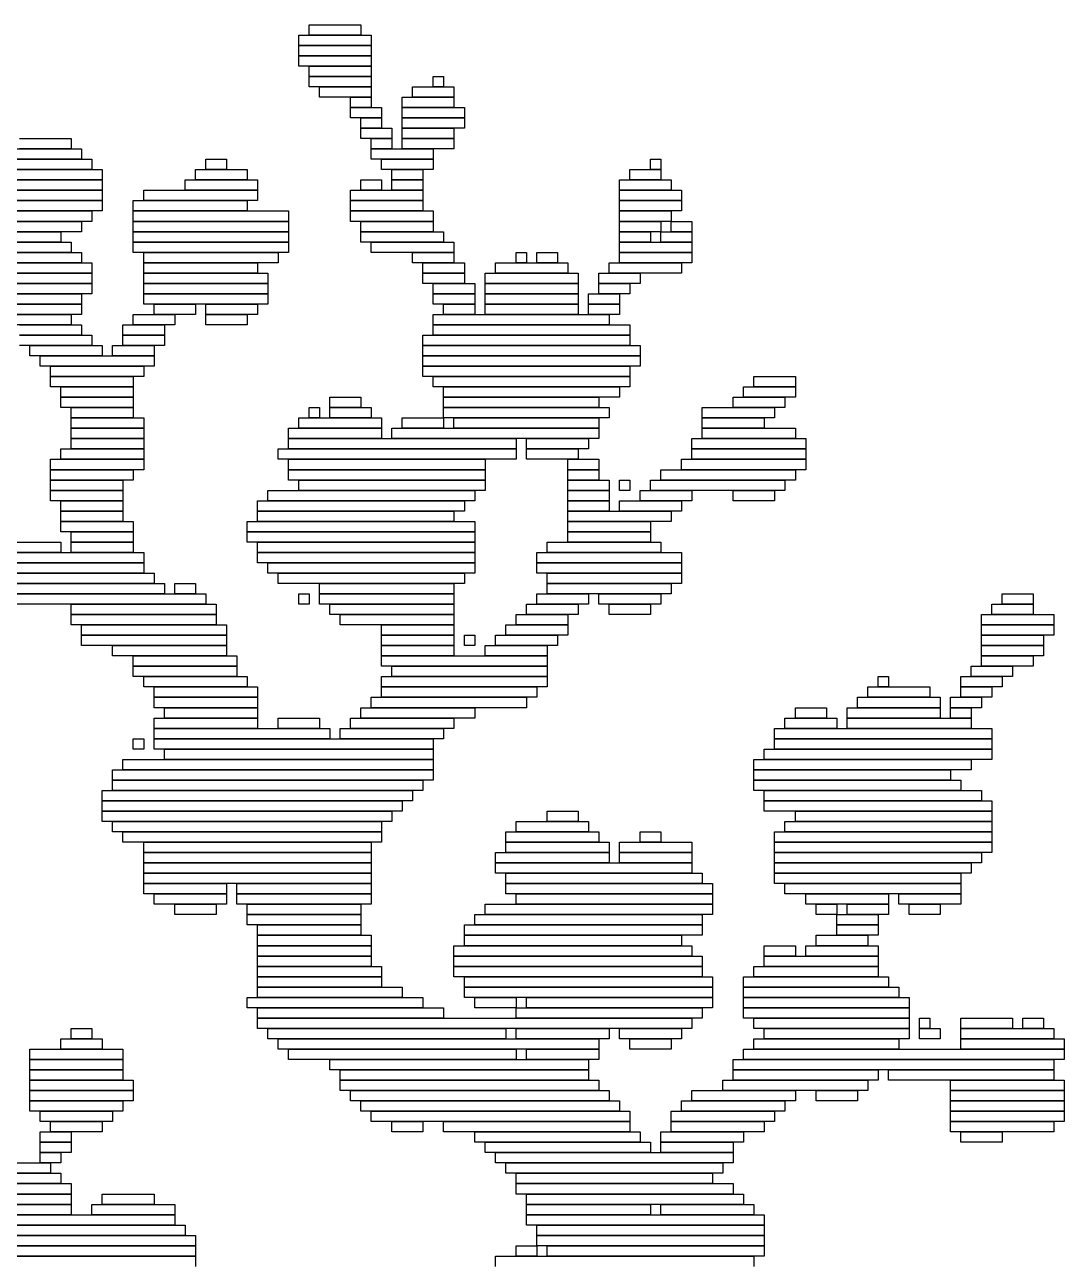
# Model space of a CAD drawing. Extents: x 291 to 733, y 317 to 719.
# Drawn here: x 624.5 to 725, y 563.5 to 683 of the extents above; entities that cross this region are included whole.
import ezdxf

# ---------------------------------------------------------------- set-up
doc = ezdxf.new("R2010")
doc.units = 0

msp = doc.modelspace()

# ---------------------------------------------------------------- linework, layer by layer
for p, q in [((652, 683), (657, 683)), ((652, 682), (652, 683)), ((657, 683), (657, 682)), ((651, 682), (658, 682)), ((651, 681), (651, 682)), ((657, 682), (652, 682)), ((658, 682), (658, 681)), ((658, 681), (651, 681)), ((651, 681), (658, 681)), ((651, 680), (651, 681)), ((658, 680), (651, 680)), ((651, 680), (658, 680)), ((651, 679), (651, 680)), ((658, 681), (658, 680)), ((658, 680), (658, 679)), ((658, 679), (651, 679)), ((652, 679), (658, 679)), ((652, 678), (652, 679)), ((658, 679), (658, 678)), ((658, 678), (652, 678)), ((652, 678), (658, 678)), ((652, 677), (652, 678)), ((658, 678), (658, 677)), ((664, 678), (665, 678)), ((664, 677), (664, 678)), ((665, 678), (665, 677)), ((658, 677), (652, 677)), ((653, 677), (658, 677)), ((653, 676), (653, 677)), ((658, 677), (658, 676)), ((662, 677), (666, 677)), ((662, 676), (662, 677)), ((665, 677), (664, 677)), ((666, 677), (666, 676)), ((658, 676), (653, 676)), ((656, 676), (658, 676)), ((656, 675), (656, 676)), ((658, 676), (658, 675)), ((661, 676), (666, 676)), ((661, 675), (661, 676)), ((666, 676), (662, 676)), ((666, 676), (666, 675)), ((658, 675), (656, 675)), ((656, 675), (659, 675)), ((656, 674), (656, 675)), ((659, 674), (656, 674)), ((657, 674), (659, 674)), ((657, 673), (657, 674)), ((659, 675), (659, 674)), ((659, 674), (659, 673)), ((666, 675), (661, 675)), ((661, 675), (667, 675)), ((661, 674), (661, 675)), ((667, 674), (661, 674)), ((661, 674), (667, 674)), ((661, 673), (661, 674)), ((667, 675), (667, 674)), ((667, 674), (667, 673)), ((659, 673), (657, 673)), ((657, 673), (660, 673)), ((657, 672), (657, 673)), ((660, 673), (660, 672)), ((667, 673), (661, 673)), ((661, 673), (666, 673)), ((661, 672), (661, 673)), ((666, 673), (666, 672)), ((624, 672), (629, 672)), ((629, 672), (629, 671)), ((660, 672), (657, 672)), ((658, 672), (660, 672)), ((658, 671), (658, 672)), ((660, 672), (660, 671)), ((666, 672), (661, 672)), ((661, 672), (666, 672)), ((661, 671), (661, 672)), ((666, 672), (666, 671)), ((613, 671), (630, 671)), ((629, 671), (624, 671)), ((630, 671), (630, 670)), ((660, 671), (658, 671)), ((658, 671), (664, 671)), ((658, 670), (658, 671)), ((666, 671), (661, 671)), ((664, 671), (664, 670)), ((630, 670), (613, 670)), ((613, 670), (631, 670)), ((631, 670), (631, 669)), ((642, 670), (644, 670)), ((642, 669), (642, 670)), ((644, 670), (644, 669)), ((664, 670), (658, 670)), ((659, 670), (664, 670)), ((659, 669), (659, 670)), ((664, 670), (664, 669)), ((685, 670), (686, 670)), ((685, 669), (685, 670)), ((686, 670), (686, 669)), ((631, 669), (613, 669)), ((613, 669), (632, 669)), ((632, 669), (632, 668)), ((641, 669), (646, 669)), ((641, 668), (641, 669)), ((644, 669), (642, 669)), ((646, 669), (646, 668)), ((664, 669), (659, 669)), ((660, 669), (663, 669)), ((660, 668), (660, 669)), ((663, 669), (663, 668)), ((683, 669), (686, 669)), ((683, 668), (683, 669)), ((686, 669), (685, 669)), ((686, 669), (686, 668)), ((608, 667), (632, 667)), ((609, 668), (632, 668)), ((632, 667), (609, 667)), ((632, 668), (613, 668)), ((632, 668), (632, 667)), ((632, 667), (632, 666)), ((636, 667), (647, 667)), ((636, 666), (636, 667)), ((640, 668), (647, 668)), ((640, 667), (640, 668)), ((647, 667), (640, 667)), ((646, 668), (641, 668)), ((647, 668), (647, 667)), ((647, 667), (647, 666)), ((656, 667), (663, 667)), ((656, 666), (656, 667)), ((657, 668), (659, 668)), ((657, 667), (657, 668)), ((659, 667), (657, 667)), ((659, 668), (659, 667)), ((663, 668), (660, 668)), ((660, 668), (663, 668)), ((660, 667), (660, 668)), ((663, 667), (660, 667)), ((663, 668), (663, 667)), ((663, 667), (663, 666)), ((682, 668), (687, 668)), ((682, 667), (682, 668)), ((687, 667), (682, 667)), ((682, 667), (688, 667)), ((682, 666), (682, 667)), ((686, 668), (683, 668)), ((687, 668), (687, 667)), ((688, 667), (688, 666)), ((607, 666), (632, 666)), ((632, 666), (608, 666)), ((632, 666), (632, 665)), ((635, 666), (646, 666)), ((635, 665), (635, 666)), ((647, 666), (636, 666)), ((646, 666), (646, 665)), ((663, 666), (656, 666)), ((656, 666), (663, 666)), ((656, 665), (656, 666)), ((663, 666), (663, 665)), ((688, 666), (682, 666)), ((682, 666), (688, 666)), ((682, 665), (682, 666)), ((688, 666), (688, 665)), ((632, 665), (607, 665)), ((607, 665), (631, 665)), ((631, 665), (631, 664)), ((646, 665), (635, 665)), ((635, 665), (650, 665)), ((635, 664), (635, 665)), ((650, 665), (650, 664)), ((663, 665), (656, 665)), ((656, 665), (664, 665)), ((656, 664), (656, 665)), ((664, 665), (664, 664)), ((688, 665), (682, 665)), ((682, 665), (687, 665)), ((682, 664), (682, 665)), ((687, 665), (687, 664)), ((631, 664), (607, 664)), ((608, 664), (630, 664)), ((630, 664), (630, 663)), ((650, 664), (635, 664)), ((635, 664), (650, 664)), ((635, 663), (635, 664)), ((650, 664), (650, 663)), ((664, 664), (656, 664)), ((657, 664), (664, 664)), ((657, 663), (657, 664)), ((664, 664), (664, 663)), ((687, 664), (682, 664)), ((682, 664), (686, 664)), ((682, 663), (682, 664)), ((686, 664), (686, 663)), ((687, 664), (689, 664)), ((687, 663), (687, 664)), ((689, 664), (689, 663)), ((607, 663), (628, 663)), ((630, 663), (608, 663)), ((628, 663), (628, 662)), ((650, 663), (635, 663)), ((635, 663), (650, 663)), ((635, 662), (635, 663)), ((650, 663), (650, 662)), ((664, 663), (657, 663)), ((657, 663), (665, 663)), ((657, 662), (657, 663)), ((665, 663), (665, 662)), ((686, 663), (682, 663)), ((682, 663), (685, 663)), ((682, 662), (682, 663)), ((685, 663), (685, 662)), ((686, 663), (689, 663)), ((686, 662), (686, 663)), ((689, 663), (687, 663)), ((689, 663), (689, 662)), ((628, 662), (607, 662)), ((607, 662), (629, 662)), ((629, 661), (607, 661)), ((607, 661), (630, 661)), ((629, 662), (629, 661)), ((630, 661), (630, 660)), ((650, 662), (635, 662)), ((635, 662), (650, 662)), ((635, 661), (635, 662)), ((650, 661), (635, 661)), ((636, 661), (649, 661)), ((636, 660), (636, 661)), ((649, 661), (649, 660)), ((650, 662), (650, 661)), ((665, 662), (657, 662)), ((658, 662), (666, 662)), ((658, 661), (658, 662)), ((666, 661), (658, 661)), ((662, 661), (666, 661)), ((662, 660), (662, 661)), ((666, 662), (666, 661)), ((666, 661), (666, 660)), ((672, 661), (673, 661)), ((672, 660), (672, 661)), ((673, 661), (673, 660)), ((674, 661), (676, 661)), ((674, 660), (674, 661)), ((676, 661), (676, 660)), ((685, 662), (682, 662)), ((682, 662), (689, 662)), ((682, 661), (682, 662)), ((689, 661), (682, 661)), ((682, 661), (689, 661)), ((682, 660), (682, 661)), ((689, 662), (686, 662)), ((689, 662), (689, 661)), ((689, 661), (689, 660)), ((630, 660), (607, 660)), ((608, 660), (631, 660)), ((631, 660), (631, 659)), ((649, 660), (636, 660)), ((636, 660), (647, 660)), ((636, 659), (636, 660)), ((647, 660), (647, 659)), ((666, 660), (662, 660)), ((663, 660), (667, 660)), ((663, 659), (663, 660)), ((667, 660), (667, 659)), ((670, 660), (677, 660)), ((670, 659), (670, 660)), ((673, 660), (672, 660)), ((676, 660), (674, 660)), ((677, 660), (677, 659)), ((681, 660), (688, 660)), ((681, 659), (681, 660)), ((689, 660), (682, 660)), ((688, 660), (688, 659)), ((631, 659), (608, 659)), ((610, 659), (631, 659)), ((631, 659), (631, 658)), ((647, 659), (636, 659)), ((636, 659), (648, 659)), ((636, 658), (636, 659)), ((648, 659), (648, 658)), ((667, 659), (663, 659)), ((663, 659), (667, 659)), ((663, 658), (663, 659)), ((667, 659), (667, 658)), ((669, 659), (678, 659)), ((669, 658), (669, 659)), ((677, 659), (670, 659)), ((678, 659), (678, 658)), ((680, 659), (684, 659)), ((680, 658), (680, 659)), ((688, 659), (681, 659)), ((684, 659), (684, 658)), ((631, 658), (610, 658)), ((613, 658), (631, 658)), ((631, 658), (631, 657)), ((648, 658), (636, 658)), ((636, 658), (648, 658)), ((636, 657), (636, 658)), ((648, 658), (648, 657)), ((667, 658), (663, 658)), ((664, 658), (668, 658)), ((664, 657), (664, 658)), ((668, 658), (668, 657)), ((678, 658), (669, 658)), ((669, 658), (678, 658)), ((669, 657), (669, 658)), ((678, 658), (678, 657)), ((684, 658), (680, 658)), ((680, 658), (683, 658)), ((680, 657), (680, 658)), ((683, 658), (683, 657)), ((612, 657), (630, 657)), ((631, 657), (613, 657)), ((630, 657), (630, 656)), ((648, 657), (636, 657)), ((636, 657), (648, 657)), ((636, 656), (636, 657)), ((648, 657), (648, 656)), ((668, 657), (664, 657)), ((664, 657), (668, 657)), ((664, 656), (664, 657)), ((668, 657), (668, 656)), ((678, 657), (669, 657)), ((669, 657), (678, 657)), ((669, 656), (669, 657)), ((678, 657), (678, 656)), ((679, 657), (682, 657)), ((679, 656), (679, 657)), ((683, 657), (680, 657)), ((682, 657), (682, 656)), ((630, 656), (612, 656)), ((612, 656), (630, 656)), ((630, 655), (612, 655)), ((623, 655), (629, 655)), ((629, 655), (629, 654)), ((630, 656), (630, 655)), ((635, 655), (639, 655)), ((635, 654), (635, 655)), ((648, 656), (636, 656)), ((637, 656), (641, 656)), ((637, 655), (637, 656)), ((641, 655), (637, 655)), ((639, 655), (639, 654)), ((641, 656), (641, 655)), ((642, 656), (647, 656)), ((642, 655), (642, 656)), ((647, 655), (642, 655)), ((642, 655), (646, 655)), ((642, 654), (642, 655)), ((646, 655), (646, 654)), ((647, 656), (647, 655)), ((668, 656), (664, 656)), ((664, 655), (681, 655)), ((664, 654), (664, 655)), ((665, 656), (668, 656)), ((665, 655), (665, 656)), ((668, 655), (665, 655)), ((668, 656), (668, 655)), ((678, 656), (669, 656)), ((669, 656), (678, 656)), ((669, 655), (669, 656)), ((678, 655), (669, 655)), ((678, 656), (678, 655)), ((682, 656), (679, 656)), ((679, 656), (682, 656)), ((679, 655), (679, 656)), ((682, 655), (679, 655)), ((681, 655), (681, 654)), ((682, 656), (682, 655)), ((629, 654), (623, 654)), ((624, 654), (630, 654)), ((630, 654), (630, 653)), ((634, 654), (638, 654)), ((634, 653), (634, 654)), ((639, 654), (635, 654)), ((638, 654), (638, 653)), ((646, 654), (642, 654)), ((681, 654), (664, 654)), ((664, 654), (683, 654)), ((664, 653), (664, 654)), ((683, 654), (683, 653)), ((630, 653), (624, 653)), ((624, 653), (631, 653)), ((631, 653), (631, 652)), ((638, 653), (634, 653)), ((634, 653), (638, 653)), ((634, 652), (634, 653)), ((638, 653), (638, 652)), ((663, 653), (683, 653)), ((663, 652), (663, 653)), ((683, 653), (664, 653)), ((683, 653), (683, 652)), ((631, 652), (624, 652)), ((625, 652), (632, 652)), ((625, 651), (625, 652)), ((632, 652), (632, 651)), ((633, 652), (637, 652)), ((633, 651), (633, 652)), ((638, 652), (634, 652)), ((637, 652), (637, 651)), ((683, 652), (663, 652)), ((663, 652), (684, 652)), ((663, 651), (663, 652)), ((684, 652), (684, 651)), ((632, 651), (625, 651)), ((626, 651), (637, 651)), ((626, 650), (626, 651)), ((637, 651), (633, 651)), ((637, 651), (637, 650)), ((684, 651), (663, 651)), ((663, 651), (684, 651)), ((663, 650), (663, 651)), ((684, 651), (684, 650)), ((637, 650), (626, 650)), ((627, 650), (636, 650)), ((627, 649), (627, 650)), ((636, 649), (627, 649)), ((627, 649), (635, 649)), ((627, 648), (627, 649)), ((635, 649), (635, 648)), ((636, 650), (636, 649)), ((684, 650), (663, 650)), ((663, 650), (683, 650)), ((663, 649), (663, 650)), ((683, 649), (663, 649)), ((664, 649), (683, 649)), ((664, 648), (664, 649)), ((683, 650), (683, 649)), ((683, 649), (683, 648)), ((695, 649), (699, 649)), ((695, 648), (695, 649)), ((699, 649), (699, 648)), ((635, 648), (627, 648)), ((628, 648), (635, 648)), ((628, 647), (628, 648)), ((635, 648), (635, 647)), ((683, 648), (664, 648)), ((665, 648), (682, 648)), ((665, 647), (665, 648)), ((682, 648), (682, 647)), ((694, 648), (699, 648)), ((694, 647), (694, 648)), ((699, 648), (695, 648)), ((699, 648), (699, 647)), ((635, 647), (628, 647)), ((628, 647), (635, 647)), ((628, 646), (628, 647)), ((635, 647), (635, 646)), ((654, 647), (657, 647)), ((654, 646), (654, 647)), ((657, 647), (657, 646)), ((682, 647), (665, 647)), ((665, 647), (680, 647)), ((665, 646), (665, 647)), ((680, 647), (680, 646)), ((693, 647), (698, 647)), ((693, 646), (693, 647)), ((699, 647), (694, 647)), ((698, 647), (698, 646)), ((635, 646), (628, 646)), ((629, 646), (635, 646)), ((629, 645), (629, 646)), ((635, 646), (635, 645)), ((652, 646), (653, 646)), ((652, 645), (652, 646)), ((653, 646), (653, 645)), ((657, 646), (654, 646)), ((654, 646), (658, 646)), ((654, 645), (654, 646)), ((658, 646), (658, 645)), ((680, 646), (665, 646)), ((665, 646), (681, 646)), ((665, 645), (665, 646)), ((681, 646), (681, 645)), ((690, 646), (697, 646)), ((690, 645), (690, 646)), ((698, 646), (693, 646)), ((697, 646), (697, 645)), ((635, 645), (629, 645)), ((629, 645), (636, 645)), ((629, 644), (629, 645)), ((636, 645), (636, 644)), ((651, 645), (659, 645)), ((651, 644), (651, 645)), ((653, 645), (652, 645)), ((658, 645), (654, 645)), ((659, 645), (659, 644)), ((661, 645), (665, 645)), ((661, 644), (661, 645)), ((681, 645), (665, 645)), ((665, 645), (665, 644)), ((666, 645), (680, 645)), ((666, 644), (666, 645)), ((680, 645), (680, 644)), ((697, 645), (690, 645)), ((690, 645), (696, 645)), ((690, 644), (690, 645)), ((696, 645), (696, 644)), ((636, 644), (629, 644)), ((629, 644), (636, 644)), ((629, 643), (629, 644)), ((636, 643), (629, 643)), ((629, 643), (636, 643)), ((629, 642), (629, 643)), ((636, 644), (636, 643)), ((636, 643), (636, 642)), ((650, 644), (659, 644)), ((650, 643), (650, 644)), ((659, 643), (650, 643)), ((650, 643), (672, 643)), ((650, 642), (650, 643)), ((659, 644), (651, 644)), ((659, 644), (659, 643)), ((660, 644), (680, 644)), ((660, 643), (660, 644)), ((680, 643), (660, 643)), ((665, 644), (661, 644)), ((680, 644), (666, 644)), ((672, 643), (672, 642)), ((673, 643), (679, 643)), ((673, 642), (673, 643)), ((679, 643), (679, 642)), ((680, 644), (680, 643)), ((689, 643), (700, 643)), ((689, 642), (689, 643)), ((696, 644), (690, 644)), ((690, 644), (699, 644)), ((690, 643), (690, 644)), ((699, 643), (690, 643)), ((699, 644), (699, 643)), ((700, 643), (700, 642)), ((628, 642), (636, 642)), ((628, 641), (628, 642)), ((636, 642), (629, 642)), ((636, 642), (636, 641)), ((649, 642), (672, 642)), ((649, 641), (649, 642)), ((672, 642), (650, 642)), ((672, 642), (672, 641)), ((679, 642), (673, 642)), ((673, 642), (678, 642)), ((673, 641), (673, 642)), ((678, 642), (678, 641)), ((700, 642), (689, 642)), ((689, 642), (700, 642)), ((689, 641), (689, 642)), ((700, 642), (700, 641)), ((627, 641), (636, 641)), ((627, 640), (627, 641)), ((636, 641), (628, 641)), ((636, 641), (636, 640)), ((672, 641), (649, 641)), ((650, 641), (669, 641)), ((650, 640), (650, 641)), ((669, 641), (669, 640)), ((678, 641), (673, 641)), ((677, 641), (680, 641)), ((677, 640), (677, 641)), ((680, 641), (680, 640)), ((688, 641), (700, 641)), ((688, 640), (688, 641)), ((700, 641), (689, 641)), ((700, 641), (700, 640)), ((636, 640), (627, 640)), ((627, 640), (635, 640)), ((627, 639), (627, 640)), ((635, 640), (635, 639)), ((669, 640), (650, 640)), ((650, 640), (669, 640)), ((650, 639), (650, 640)), ((669, 640), (669, 639)), ((680, 640), (677, 640)), ((677, 640), (680, 640)), ((677, 639), (677, 640)), ((680, 640), (680, 639)), ((686, 640), (699, 640)), ((686, 639), (686, 640)), ((700, 640), (688, 640)), ((699, 640), (699, 639)), ((635, 639), (627, 639)), ((627, 639), (634, 639)), ((627, 638), (627, 639)), ((634, 639), (634, 638)), ((669, 639), (650, 639)), ((651, 639), (669, 639)), ((651, 638), (651, 639)), ((669, 639), (669, 638)), ((680, 639), (677, 639)), ((677, 639), (681, 639)), ((677, 638), (677, 639)), ((681, 639), (681, 638)), ((682, 639), (683, 639)), ((682, 638), (682, 639)), ((683, 639), (683, 638)), ((685, 639), (698, 639)), ((685, 638), (685, 639)), ((699, 639), (686, 639)), ((698, 639), (698, 638)), ((634, 638), (627, 638)), ((627, 638), (634, 638)), ((627, 637), (627, 638)), ((634, 637), (627, 637)), ((628, 637), (634, 637)), ((628, 636), (628, 637)), ((634, 638), (634, 637)), ((634, 637), (634, 636)), ((647, 637), (667, 637)), ((647, 636), (647, 637)), ((648, 638), (668, 638)), ((648, 637), (648, 638)), ((668, 637), (648, 637)), ((669, 638), (651, 638)), ((667, 637), (667, 636)), ((668, 638), (668, 637)), ((681, 638), (677, 638)), ((677, 638), (681, 638)), ((677, 637), (677, 638)), ((681, 637), (677, 637)), ((677, 637), (681, 637)), ((677, 636), (677, 637)), ((681, 638), (681, 637)), ((681, 637), (681, 636)), ((683, 638), (682, 638)), ((682, 637), (688, 637)), ((682, 636), (682, 637)), ((684, 638), (689, 638)), ((684, 637), (684, 638)), ((689, 637), (684, 637)), ((698, 638), (685, 638)), ((688, 637), (688, 636)), ((689, 638), (689, 637)), ((693, 638), (697, 638)), ((693, 637), (693, 638)), ((697, 637), (693, 637)), ((697, 638), (697, 637)), ((634, 636), (628, 636)), ((628, 636), (634, 636)), ((628, 635), (628, 636)), ((634, 636), (634, 635)), ((667, 636), (647, 636)), ((647, 636), (666, 636)), ((647, 635), (647, 636)), ((666, 636), (666, 635)), ((681, 636), (677, 636)), ((677, 636), (687, 636)), ((677, 635), (677, 636)), ((688, 636), (682, 636)), ((687, 636), (687, 635)), ((634, 635), (628, 635)), ((628, 635), (635, 635)), ((628, 634), (628, 635)), ((635, 635), (635, 634)), ((646, 635), (668, 635)), ((646, 634), (646, 635)), ((666, 635), (647, 635)), ((668, 635), (668, 634)), ((687, 635), (677, 635)), ((677, 635), (685, 635)), ((677, 634), (677, 635)), ((685, 635), (685, 634)), ((635, 634), (628, 634)), ((629, 634), (635, 634)), ((629, 633), (629, 634)), ((635, 634), (635, 633)), ((668, 634), (646, 634)), ((646, 634), (668, 634)), ((646, 633), (646, 634)), ((668, 634), (668, 633)), ((685, 634), (677, 634)), ((677, 634), (685, 634)), ((677, 633), (677, 634)), ((685, 634), (685, 633)), ((605, 633), (628, 633)), ((628, 633), (628, 632)), ((635, 633), (629, 633)), ((629, 633), (635, 633)), ((629, 632), (629, 633)), ((635, 633), (635, 632)), ((668, 633), (646, 633)), ((647, 633), (668, 633)), ((647, 632), (647, 633)), ((668, 633), (668, 632)), ((675, 633), (686, 633)), ((675, 632), (675, 633)), ((685, 633), (677, 633)), ((686, 633), (686, 632)), ((628, 632), (605, 632)), ((606, 632), (636, 632)), ((636, 631), (606, 631)), ((610, 631), (636, 631)), ((635, 632), (629, 632)), ((636, 632), (636, 631)), ((636, 631), (636, 630)), ((668, 632), (647, 632)), ((647, 632), (668, 632)), ((647, 631), (647, 632)), ((668, 631), (647, 631)), ((648, 631), (668, 631)), ((648, 630), (648, 631)), ((668, 632), (668, 631)), ((668, 631), (668, 630)), ((674, 632), (688, 632)), ((674, 631), (674, 632)), ((688, 631), (674, 631)), ((674, 631), (688, 631)), ((674, 630), (674, 631)), ((686, 632), (675, 632)), ((688, 632), (688, 631)), ((688, 631), (688, 630)), ((636, 630), (610, 630)), ((620, 630), (637, 630)), ((637, 630), (637, 629)), ((668, 630), (648, 630)), ((649, 630), (667, 630)), ((649, 629), (649, 630)), ((667, 630), (667, 629)), ((688, 630), (674, 630)), ((675, 630), (688, 630)), ((675, 629), (675, 630)), ((688, 630), (688, 629)), ((637, 629), (620, 629)), ((621, 629), (638, 629)), ((638, 629), (638, 628)), ((639, 629), (641, 629)), ((639, 628), (639, 629)), ((641, 629), (641, 628)), ((667, 629), (649, 629)), ((653, 629), (666, 629)), ((653, 628), (653, 629)), ((666, 629), (666, 628)), ((688, 629), (675, 629)), ((675, 629), (687, 629)), ((675, 628), (675, 629)), ((687, 629), (687, 628)), ((638, 628), (621, 628)), ((622, 628), (642, 628)), ((641, 628), (639, 628)), ((642, 628), (642, 627)), ((651, 628), (652, 628)), ((651, 627), (651, 628)), ((652, 628), (652, 627)), ((666, 628), (653, 628)), ((653, 628), (666, 628)), ((653, 627), (653, 628)), ((666, 628), (666, 627)), ((674, 628), (679, 628)), ((674, 627), (674, 628)), ((687, 628), (675, 628)), ((679, 628), (679, 627)), ((680, 628), (686, 628)), ((680, 627), (680, 628)), ((686, 628), (686, 627)), ((719, 628), (722, 628)), ((719, 627), (719, 628)), ((722, 628), (722, 627)), ((642, 627), (622, 627)), ((629, 627), (643, 627)), ((629, 626), (629, 627)), ((643, 627), (643, 626)), ((652, 627), (651, 627)), ((666, 627), (653, 627)), ((654, 627), (666, 627)), ((654, 626), (654, 627)), ((666, 627), (666, 626)), ((673, 627), (678, 627)), ((673, 626), (673, 627)), ((679, 627), (674, 627)), ((678, 627), (678, 626)), ((686, 627), (680, 627)), ((681, 627), (685, 627)), ((681, 626), (681, 627)), ((685, 627), (685, 626)), ((718, 627), (722, 627)), ((718, 626), (718, 627)), ((722, 627), (719, 627)), ((722, 627), (722, 626)), ((643, 626), (629, 626)), ((629, 626), (643, 626)), ((629, 625), (629, 626)), ((643, 625), (629, 625)), ((630, 625), (644, 625)), ((630, 624), (630, 625)), ((643, 626), (643, 625)), ((644, 625), (644, 624)), ((666, 626), (654, 626)), ((655, 626), (666, 626)), ((655, 625), (655, 626)), ((666, 625), (655, 625)), ((659, 625), (666, 625)), ((659, 624), (659, 625)), ((666, 626), (666, 625)), ((666, 625), (666, 624)), ((671, 625), (677, 625)), ((671, 624), (671, 625)), ((672, 626), (677, 626)), ((672, 625), (672, 626)), ((677, 625), (672, 625)), ((678, 626), (673, 626)), ((677, 626), (677, 625)), ((677, 625), (677, 624)), ((685, 626), (681, 626)), ((717, 626), (724, 626)), ((717, 625), (717, 626)), ((724, 625), (717, 625)), ((717, 625), (724, 625)), ((717, 624), (717, 625)), ((722, 626), (718, 626)), ((724, 626), (724, 625)), ((724, 625), (724, 624)), ((644, 624), (630, 624)), ((630, 624), (644, 624)), ((630, 623), (630, 624)), ((644, 624), (644, 623)), ((666, 624), (659, 624)), ((659, 624), (666, 624)), ((659, 623), (659, 624)), ((666, 624), (666, 623)), ((667, 624), (668, 624)), ((667, 623), (667, 624)), ((668, 624), (668, 623)), ((670, 624), (676, 624)), ((670, 623), (670, 624)), ((677, 624), (671, 624)), ((676, 624), (676, 623)), ((724, 624), (717, 624)), ((717, 624), (723, 624)), ((717, 623), (717, 624)), ((723, 624), (723, 623)), ((644, 623), (630, 623)), ((633, 623), (644, 623)), ((633, 622), (633, 623)), ((644, 623), (644, 622)), ((666, 623), (659, 623)), ((659, 623), (666, 623)), ((659, 622), (659, 623)), ((666, 623), (666, 622)), ((668, 623), (667, 623)), ((669, 623), (675, 623)), ((669, 622), (669, 623)), ((676, 623), (670, 623)), ((675, 623), (675, 622)), ((723, 623), (717, 623)), ((717, 623), (723, 623)), ((717, 622), (717, 623)), ((723, 623), (723, 622)), ((644, 622), (633, 622)), ((635, 622), (645, 622)), ((635, 621), (635, 622)), ((645, 622), (645, 621)), ((666, 622), (659, 622)), ((659, 622), (675, 622)), ((659, 621), (659, 622)), ((675, 622), (669, 622)), ((675, 622), (675, 621)), ((723, 622), (717, 622)), ((717, 622), (722, 622)), ((717, 621), (717, 622)), ((722, 622), (722, 621)), ((645, 621), (635, 621)), ((635, 621), (645, 621)), ((635, 620), (635, 621)), ((645, 621), (645, 620)), ((675, 621), (659, 621)), ((660, 621), (675, 621)), ((660, 620), (660, 621)), ((675, 621), (675, 620)), ((716, 621), (720, 621)), ((716, 620), (716, 621)), ((722, 621), (717, 621)), ((720, 621), (720, 620)), ((645, 620), (635, 620)), ((636, 620), (646, 620)), ((636, 619), (636, 620)), ((646, 620), (646, 619)), ((659, 620), (675, 620)), ((659, 619), (659, 620)), ((675, 620), (660, 620)), ((675, 620), (675, 619)), ((707, 620), (708, 620)), ((707, 619), (707, 620)), ((708, 620), (708, 619)), ((715, 620), (719, 620)), ((715, 619), (715, 620)), ((720, 620), (716, 620)), ((719, 620), (719, 619)), ((646, 619), (636, 619)), ((637, 619), (647, 619)), ((637, 618), (637, 619)), ((647, 618), (637, 618)), ((637, 618), (647, 618)), ((637, 617), (637, 618)), ((647, 619), (647, 618)), ((647, 618), (647, 617)), ((658, 618), (673, 618)), ((658, 617), (658, 618)), ((675, 619), (659, 619)), ((659, 619), (674, 619)), ((659, 618), (659, 619)), ((674, 618), (659, 618)), ((673, 618), (673, 617)), ((674, 619), (674, 618)), ((705, 618), (713, 618)), ((705, 617), (705, 618)), ((706, 619), (712, 619)), ((706, 618), (706, 619)), ((712, 618), (706, 618)), ((708, 619), (707, 619)), ((712, 619), (712, 618)), ((713, 618), (713, 617)), ((714, 618), (717, 618)), ((714, 617), (714, 618)), ((719, 619), (715, 619)), ((715, 619), (718, 619)), ((715, 618), (715, 619)), ((718, 618), (715, 618)), ((717, 618), (717, 617)), ((718, 619), (718, 618)), ((647, 617), (637, 617)), ((638, 617), (647, 617)), ((638, 616), (638, 617)), ((647, 617), (647, 616)), ((657, 617), (668, 617)), ((657, 616), (657, 617)), ((673, 617), (658, 617)), ((668, 617), (668, 616)), ((699, 617), (702, 617)), ((699, 616), (699, 617)), ((702, 617), (702, 616)), ((704, 617), (713, 617)), ((704, 616), (704, 617)), ((713, 617), (705, 617)), ((713, 617), (713, 616)), ((717, 617), (714, 617)), ((714, 617), (716, 617)), ((714, 616), (714, 617)), ((716, 617), (716, 616)), ((637, 616), (647, 616)), ((637, 615), (637, 616)), ((647, 616), (638, 616)), ((647, 616), (647, 615)), ((649, 616), (653, 616)), ((649, 615), (649, 616)), ((653, 616), (653, 615)), ((656, 616), (666, 616)), ((656, 615), (656, 616)), ((668, 616), (657, 616)), ((666, 616), (666, 615)), ((698, 616), (703, 616)), ((698, 615), (698, 616)), ((702, 616), (699, 616)), ((703, 616), (703, 615)), ((713, 616), (704, 616)), ((704, 616), (716, 616)), ((704, 615), (704, 616)), ((716, 616), (714, 616)), ((716, 616), (716, 615)), ((647, 615), (637, 615)), ((637, 615), (654, 615)), ((637, 614), (637, 615)), ((653, 615), (649, 615)), ((654, 615), (654, 614)), ((655, 615), (665, 615)), ((655, 614), (655, 615)), ((666, 615), (656, 615)), ((665, 615), (665, 614)), ((697, 615), (718, 615)), ((697, 614), (697, 615)), ((703, 615), (698, 615)), ((716, 615), (704, 615)), ((718, 615), (718, 614)), ((635, 614), (636, 614)), ((635, 613), (635, 614)), ((636, 614), (636, 613)), ((654, 614), (637, 614)), ((637, 614), (664, 614)), ((637, 613), (637, 614)), ((665, 614), (655, 614)), ((664, 614), (664, 613)), ((718, 614), (697, 614)), ((697, 614), (718, 614)), ((697, 613), (697, 614)), ((718, 614), (718, 613)), ((634, 612), (664, 612)), ((634, 611), (634, 612)), ((636, 613), (635, 613)), ((664, 613), (637, 613)), ((638, 613), (664, 613)), ((638, 612), (638, 613)), ((664, 612), (638, 612)), ((664, 613), (664, 612)), ((664, 612), (664, 611)), ((695, 612), (716, 612)), ((695, 611), (695, 612)), ((696, 613), (718, 613)), ((696, 612), (696, 613)), ((718, 612), (696, 612)), ((718, 613), (697, 613)), ((716, 612), (716, 611)), ((718, 613), (718, 612)), ((633, 611), (664, 611)), ((633, 610), (633, 611)), ((664, 611), (634, 611)), ((664, 611), (664, 610)), ((716, 611), (695, 611)), ((695, 611), (714, 611)), ((695, 610), (695, 611)), ((714, 611), (714, 610)), ((664, 610), (633, 610)), ((633, 610), (663, 610)), ((633, 609), (633, 610)), ((663, 610), (663, 609)), ((714, 610), (695, 610)), ((695, 610), (715, 610)), ((695, 609), (695, 610)), ((715, 610), (715, 609)), ((632, 609), (662, 609)), ((632, 608), (632, 609)), ((663, 609), (633, 609)), ((662, 609), (662, 608)), ((715, 609), (695, 609)), ((696, 609), (717, 609)), ((696, 608), (696, 609)), ((717, 609), (717, 608)), ((662, 608), (632, 608)), ((632, 608), (661, 608)), ((632, 607), (632, 608)), ((661, 608), (661, 607)), ((717, 608), (696, 608)), ((696, 608), (718, 608)), ((696, 607), (696, 608)), ((718, 608), (718, 607)), ((661, 607), (632, 607)), ((632, 607), (660, 607)), ((632, 606), (632, 607)), ((660, 606), (632, 606)), ((633, 606), (659, 606)), ((633, 605), (633, 606)), ((659, 606), (659, 605)), ((660, 607), (660, 606)), ((672, 606), (679, 606)), ((672, 605), (672, 606)), ((675, 607), (678, 607)), ((675, 606), (675, 607)), ((678, 606), (675, 606)), ((678, 607), (678, 606)), ((679, 606), (679, 605)), ((718, 607), (696, 607)), ((698, 606), (718, 606)), ((698, 605), (698, 606)), ((699, 607), (718, 607)), ((699, 606), (699, 607)), ((718, 606), (699, 606)), ((718, 607), (718, 606)), ((718, 606), (718, 605)), ((659, 605), (633, 605)), ((634, 605), (659, 605)), ((634, 604), (634, 605)), ((659, 605), (659, 604)), ((671, 605), (680, 605)), ((671, 604), (671, 605)), ((679, 605), (672, 605)), ((680, 605), (680, 604)), ((684, 605), (686, 605)), ((684, 604), (684, 605)), ((686, 605), (686, 604)), ((697, 605), (718, 605)), ((697, 604), (697, 605)), ((718, 605), (698, 605)), ((718, 605), (718, 604)), ((659, 604), (634, 604)), ((636, 604), (658, 604)), ((636, 603), (636, 604)), ((658, 604), (658, 603)), ((680, 604), (671, 604)), ((671, 604), (681, 604)), ((671, 603), (671, 604)), ((681, 604), (681, 603)), ((682, 604), (689, 604)), ((682, 603), (682, 604)), ((686, 604), (684, 604)), ((689, 604), (689, 603)), ((718, 604), (697, 604)), ((697, 604), (718, 604)), ((697, 603), (697, 604)), ((718, 604), (718, 603)), ((658, 603), (636, 603)), ((636, 603), (658, 603)), ((636, 602), (636, 603)), ((658, 603), (658, 602)), ((670, 603), (681, 603)), ((670, 602), (670, 603)), ((681, 603), (671, 603)), ((681, 603), (681, 602)), ((689, 603), (682, 603)), ((682, 603), (689, 603)), ((682, 602), (682, 603)), ((689, 603), (689, 602)), ((718, 603), (697, 603)), ((697, 603), (717, 603)), ((697, 602), (697, 603)), ((717, 603), (717, 602)), ((658, 602), (636, 602)), ((636, 602), (658, 602)), ((636, 601), (636, 602)), ((658, 602), (658, 601)), ((681, 602), (670, 602)), ((670, 602), (689, 602)), ((670, 601), (670, 602)), ((689, 602), (682, 602)), ((689, 602), (689, 601)), ((717, 602), (697, 602)), ((697, 602), (716, 602)), ((697, 601), (697, 602)), ((716, 602), (716, 601)), ((658, 601), (636, 601)), ((636, 601), (658, 601)), ((636, 600), (636, 601)), ((658, 600), (636, 600)), ((636, 600), (644, 600)), ((636, 599), (636, 600)), ((644, 600), (644, 599)), ((645, 600), (658, 600)), ((645, 599), (645, 600)), ((658, 601), (658, 600)), ((658, 600), (658, 599)), ((689, 601), (670, 601)), ((671, 601), (690, 601)), ((671, 600), (671, 601)), ((690, 600), (671, 600)), ((671, 600), (691, 600)), ((671, 599), (671, 600)), ((690, 601), (690, 600)), ((691, 600), (691, 599)), ((716, 601), (697, 601)), ((697, 601), (715, 601)), ((697, 600), (697, 601)), ((715, 600), (697, 600)), ((698, 600), (715, 600)), ((698, 599), (698, 600)), ((715, 601), (715, 600)), ((715, 600), (715, 599)), ((644, 599), (636, 599)), ((637, 599), (644, 599)), ((637, 598), (637, 599)), ((644, 599), (644, 598)), ((658, 599), (645, 599)), ((645, 599), (658, 599)), ((645, 598), (645, 599)), ((658, 599), (658, 598)), ((691, 599), (671, 599)), ((672, 599), (691, 599)), ((672, 598), (672, 599)), ((691, 599), (691, 598)), ((715, 599), (698, 599)), ((700, 599), (708, 599)), ((700, 598), (700, 599)), ((708, 599), (708, 598)), ((709, 599), (715, 599)), ((709, 598), (709, 599)), ((715, 599), (715, 598)), ((644, 598), (637, 598)), ((639, 598), (643, 598)), ((639, 597), (639, 598)), ((643, 598), (643, 597)), ((658, 598), (645, 598)), ((646, 598), (657, 598)), ((646, 597), (646, 598)), ((657, 598), (657, 597)), ((669, 598), (691, 598)), ((669, 597), (669, 598)), ((691, 598), (672, 598)), ((691, 598), (691, 597)), ((708, 598), (700, 598)), ((701, 598), (703, 598)), ((701, 597), (701, 598)), ((703, 598), (703, 597)), ((704, 598), (708, 598)), ((704, 597), (704, 598)), ((708, 598), (708, 597)), ((715, 598), (709, 598)), ((710, 598), (713, 598)), ((710, 597), (710, 598)), ((713, 598), (713, 597)), ((643, 597), (639, 597)), ((657, 597), (646, 597)), ((646, 597), (657, 597)), ((646, 596), (646, 597)), ((657, 597), (657, 596)), ((668, 597), (690, 597)), ((668, 596), (668, 597)), ((691, 597), (669, 597)), ((690, 597), (690, 596)), ((703, 597), (701, 597)), ((703, 597), (707, 597)), ((703, 596), (703, 597)), ((708, 597), (704, 597)), ((707, 597), (707, 596)), ((713, 597), (710, 597)), ((657, 596), (646, 596)), ((647, 596), (657, 596)), ((647, 595), (647, 596)), ((657, 596), (657, 595)), ((667, 596), (690, 596)), ((667, 595), (667, 596)), ((690, 596), (668, 596)), ((690, 596), (690, 595)), ((707, 596), (703, 596)), ((703, 596), (707, 596)), ((703, 595), (703, 596)), ((707, 596), (707, 595)), ((657, 595), (647, 595)), ((647, 595), (658, 595)), ((647, 594), (647, 595)), ((658, 594), (647, 594)), ((647, 594), (658, 594)), ((647, 593), (647, 594)), ((658, 595), (658, 594)), ((658, 594), (658, 593)), ((666, 594), (689, 594)), ((666, 593), (666, 594)), ((690, 595), (667, 595)), ((667, 595), (688, 595)), ((667, 594), (667, 595)), ((688, 594), (667, 594)), ((688, 595), (688, 594)), ((689, 594), (689, 593)), ((696, 594), (699, 594)), ((696, 593), (696, 594)), ((699, 594), (699, 593)), ((700, 594), (707, 594)), ((700, 593), (700, 594)), ((701, 595), (706, 595)), ((701, 594), (701, 595)), ((706, 594), (701, 594)), ((707, 595), (703, 595)), ((706, 595), (706, 594)), ((707, 594), (707, 593)), ((658, 593), (647, 593)), ((647, 593), (658, 593)), ((647, 592), (647, 593)), ((658, 593), (658, 592)), ((689, 593), (666, 593)), ((666, 593), (690, 593)), ((666, 592), (666, 593)), ((690, 593), (690, 592)), ((699, 593), (696, 593)), ((696, 593), (707, 593)), ((696, 592), (696, 593)), ((707, 593), (700, 593)), ((707, 593), (707, 592)), ((658, 592), (647, 592)), ((647, 592), (659, 592)), ((647, 591), (647, 592)), ((659, 592), (659, 591)), ((690, 592), (666, 592)), ((666, 592), (690, 592)), ((666, 591), (666, 592)), ((690, 592), (690, 591)), ((695, 592), (707, 592)), ((695, 591), (695, 592)), ((707, 592), (696, 592)), ((707, 592), (707, 591)), ((659, 591), (647, 591)), ((647, 591), (659, 591)), ((647, 590), (647, 591)), ((659, 591), (659, 590)), ((690, 591), (666, 591)), ((667, 591), (691, 591)), ((667, 590), (667, 591)), ((691, 591), (691, 590)), ((694, 591), (708, 591)), ((694, 590), (694, 591)), ((707, 591), (695, 591)), ((708, 591), (708, 590)), ((659, 590), (647, 590)), ((647, 590), (661, 590)), ((647, 589), (647, 590)), ((661, 590), (661, 589)), ((691, 590), (667, 590)), ((667, 590), (691, 590)), ((667, 589), (667, 590)), ((691, 590), (691, 589)), ((708, 590), (694, 590)), ((694, 590), (709, 590)), ((694, 589), (694, 590)), ((709, 590), (709, 589)), ((646, 589), (663, 589)), ((646, 588), (646, 589)), ((663, 588), (646, 588)), ((661, 589), (647, 589)), ((647, 588), (665, 588)), ((647, 587), (647, 588)), ((663, 589), (663, 588)), ((665, 588), (665, 587)), ((691, 589), (667, 589)), ((668, 589), (672, 589)), ((668, 588), (668, 589)), ((672, 588), (668, 588)), ((672, 589), (672, 588)), ((672, 588), (690, 588)), ((672, 587), (672, 588)), ((673, 589), (691, 589)), ((673, 588), (673, 589)), ((691, 588), (673, 588)), ((690, 588), (690, 587)), ((691, 589), (691, 588)), ((709, 589), (694, 589)), ((694, 589), (710, 589)), ((694, 588), (694, 589)), ((710, 588), (694, 588)), ((694, 588), (710, 588)), ((694, 587), (694, 588)), ((710, 589), (710, 588)), ((710, 588), (710, 587)), ((665, 587), (647, 587)), ((647, 587), (689, 587)), ((647, 586), (647, 587)), ((690, 587), (672, 587)), ((689, 587), (689, 586)), ((710, 587), (694, 587)), ((695, 587), (710, 587)), ((695, 586), (695, 587)), ((710, 587), (710, 586)), ((711, 587), (712, 587)), ((711, 586), (711, 587)), ((712, 587), (712, 586)), ((715, 587), (720, 587)), ((715, 586), (715, 587)), ((720, 587), (720, 586)), ((721, 587), (723, 587)), ((721, 586), (721, 587)), ((723, 587), (723, 586)), ((629, 586), (631, 586)), ((629, 585), (629, 586)), ((631, 586), (631, 585)), ((689, 586), (647, 586)), ((648, 586), (671, 586)), ((648, 585), (648, 586)), ((671, 586), (671, 585)), ((672, 586), (681, 586)), ((672, 585), (672, 586)), ((681, 586), (681, 585)), ((682, 586), (688, 586)), ((682, 585), (682, 586)), ((688, 586), (688, 585)), ((710, 586), (695, 586)), ((696, 586), (710, 586)), ((696, 585), (696, 586)), ((710, 586), (710, 585)), ((712, 586), (711, 586)), ((711, 586), (713, 586)), ((711, 585), (711, 586)), ((713, 586), (713, 585)), ((720, 586), (715, 586)), ((715, 586), (724, 586)), ((715, 585), (715, 586)), ((723, 586), (721, 586)), ((724, 586), (724, 585)), ((628, 585), (632, 585)), ((628, 584), (628, 585)), ((631, 585), (629, 585)), ((632, 585), (632, 584)), ((671, 585), (648, 585)), ((649, 585), (680, 585)), ((649, 584), (649, 585)), ((681, 585), (672, 585)), ((680, 585), (680, 584)), ((688, 585), (682, 585)), ((683, 585), (687, 585)), ((683, 584), (683, 585)), ((687, 585), (687, 584)), ((695, 585), (709, 585)), ((695, 584), (695, 585)), ((710, 585), (696, 585)), ((709, 585), (709, 584)), ((713, 585), (711, 585)), ((724, 585), (715, 585)), ((715, 585), (725, 585)), ((715, 584), (715, 585)), ((725, 585), (725, 584)), ((625, 584), (634, 584)), ((625, 583), (625, 584)), ((632, 584), (628, 584)), ((634, 584), (634, 583)), ((680, 584), (649, 584)), ((650, 584), (672, 584)), ((650, 583), (650, 584)), ((672, 584), (672, 583)), ((673, 584), (680, 584)), ((673, 583), (673, 584)), ((680, 584), (680, 583)), ((687, 584), (683, 584)), ((694, 584), (725, 584)), ((694, 583), (694, 584)), ((709, 584), (695, 584)), ((725, 584), (715, 584)), ((725, 584), (725, 583)), ((634, 583), (625, 583)), ((625, 583), (634, 583)), ((625, 582), (625, 583)), ((634, 582), (625, 582)), ((625, 582), (634, 582)), ((625, 581), (625, 582)), ((634, 583), (634, 582)), ((634, 582), (634, 581)), ((672, 583), (650, 583)), ((654, 583), (679, 583)), ((654, 582), (654, 583)), ((679, 582), (654, 582)), ((655, 582), (679, 582)), ((655, 581), (655, 582)), ((680, 583), (673, 583)), ((679, 583), (679, 582)), ((679, 582), (679, 581)), ((693, 583), (724, 583)), ((693, 582), (693, 583)), ((724, 582), (693, 582)), ((693, 582), (707, 582)), ((693, 581), (693, 582)), ((725, 583), (694, 583)), ((707, 582), (707, 581)), ((708, 582), (724, 582)), ((708, 581), (708, 582)), ((724, 583), (724, 582)), ((724, 582), (724, 581)), ((634, 581), (625, 581)), ((625, 581), (635, 581)), ((625, 580), (625, 581)), ((635, 581), (635, 580)), ((679, 581), (655, 581)), ((655, 581), (680, 581)), ((655, 580), (655, 581)), ((680, 581), (680, 580)), ((692, 581), (706, 581)), ((692, 580), (692, 581)), ((707, 581), (693, 581)), ((706, 581), (706, 580)), ((724, 581), (708, 581)), ((714, 581), (725, 581)), ((714, 580), (714, 581)), ((725, 581), (725, 580)), ((635, 580), (625, 580)), ((625, 580), (635, 580)), ((625, 579), (625, 580)), ((635, 580), (635, 579)), ((680, 580), (655, 580)), ((656, 580), (681, 580)), ((656, 579), (656, 580)), ((681, 580), (681, 579)), ((689, 580), (699, 580)), ((689, 579), (689, 580)), ((706, 580), (692, 580)), ((699, 580), (699, 579)), ((701, 580), (705, 580)), ((701, 579), (701, 580)), ((705, 580), (705, 579)), ((725, 580), (714, 580)), ((714, 580), (725, 580)), ((714, 579), (714, 580)), ((725, 580), (725, 579)), ((635, 579), (625, 579)), ((625, 579), (634, 579)), ((625, 578), (625, 579)), ((634, 579), (634, 578)), ((681, 579), (656, 579)), ((657, 579), (682, 579)), ((657, 578), (657, 579)), ((682, 579), (682, 578)), ((688, 579), (698, 579)), ((688, 578), (688, 579)), ((699, 579), (689, 579)), ((698, 579), (698, 578)), ((705, 579), (701, 579)), ((725, 579), (714, 579)), ((714, 579), (725, 579)), ((714, 578), (714, 579)), ((725, 579), (725, 578)), ((634, 578), (625, 578)), ((626, 578), (633, 578)), ((626, 577), (626, 578)), ((633, 578), (633, 577)), ((682, 578), (657, 578)), ((658, 578), (683, 578)), ((658, 577), (658, 578)), ((683, 578), (683, 577)), ((687, 578), (697, 578)), ((687, 577), (687, 578)), ((698, 578), (688, 578)), ((697, 578), (697, 577)), ((725, 578), (714, 578)), ((714, 578), (725, 578)), ((714, 577), (714, 578)), ((725, 578), (725, 577)), ((633, 577), (626, 577)), ((626, 576), (629, 576)), ((626, 575), (626, 576)), ((627, 577), (632, 577)), ((627, 576), (627, 577)), ((632, 576), (627, 576)), ((629, 576), (629, 575)), ((632, 577), (632, 576)), ((683, 577), (658, 577)), ((660, 577), (663, 577)), ((660, 576), (660, 577)), ((663, 576), (660, 576)), ((663, 577), (663, 576)), ((665, 577), (683, 577)), ((665, 576), (665, 577)), ((683, 576), (665, 576)), ((668, 576), (684, 576)), ((668, 575), (668, 576)), ((683, 577), (683, 576)), ((684, 576), (684, 575)), ((686, 576), (694, 576)), ((686, 575), (686, 576)), ((697, 577), (687, 577)), ((687, 577), (696, 577)), ((687, 576), (687, 577)), ((696, 576), (687, 576)), ((694, 576), (694, 575)), ((696, 577), (696, 576)), ((725, 577), (714, 577)), ((714, 577), (724, 577)), ((714, 576), (714, 577)), ((724, 576), (714, 576)), ((715, 576), (719, 576)), ((715, 575), (715, 576)), ((719, 576), (719, 575)), ((724, 577), (724, 576)), ((629, 575), (626, 575)), ((626, 575), (629, 575)), ((626, 574), (626, 575)), ((629, 575), (629, 574)), ((684, 575), (668, 575)), ((669, 575), (685, 575)), ((669, 574), (669, 575)), ((685, 575), (685, 574)), ((694, 575), (686, 575)), ((686, 575), (693, 575)), ((686, 574), (686, 575)), ((693, 575), (693, 574)), ((719, 575), (715, 575)), ((629, 574), (626, 574)), ((626, 574), (628, 574)), ((626, 573), (626, 574)), ((628, 574), (628, 573)), ((685, 574), (669, 574)), ((670, 574), (693, 574)), ((670, 573), (670, 574)), ((693, 574), (686, 574)), ((693, 574), (693, 573)), ((620, 573), (627, 573)), ((628, 573), (626, 573)), ((627, 573), (627, 572)), ((693, 573), (670, 573)), ((671, 573), (692, 573)), ((671, 572), (671, 573)), ((692, 573), (692, 572)), ((608, 572), (628, 572)), ((627, 572), (620, 572)), ((628, 572), (628, 571)), ((692, 572), (671, 572)), ((672, 572), (691, 572)), ((672, 571), (672, 572)), ((691, 572), (691, 571)), ((628, 571), (608, 571)), ((614, 571), (629, 571)), ((629, 571), (629, 570)), ((691, 571), (672, 571)), ((672, 571), (693, 571)), ((672, 570), (672, 571)), ((693, 571), (693, 570)), ((629, 570), (614, 570)), ((615, 570), (629, 570)), ((629, 569), (615, 569)), ((617, 569), (629, 569)), ((629, 570), (629, 569)), ((629, 569), (629, 568)), ((631, 569), (639, 569)), ((631, 568), (631, 569)), ((632, 570), (637, 570)), ((632, 569), (632, 570)), ((637, 569), (632, 569)), ((637, 570), (637, 569)), ((639, 569), (639, 568)), ((693, 570), (672, 570)), ((673, 570), (694, 570)), ((673, 569), (673, 570)), ((694, 569), (673, 569)), ((673, 569), (685, 569)), ((673, 568), (673, 569)), ((685, 569), (685, 568)), ((686, 569), (695, 569)), ((686, 568), (686, 569)), ((694, 570), (694, 569)), ((695, 569), (695, 568)), ((616, 568), (639, 568)), ((629, 568), (617, 568)), ((639, 568), (631, 568)), ((639, 568), (639, 567)), ((685, 568), (673, 568)), ((673, 568), (696, 568)), ((673, 567), (673, 568)), ((695, 568), (686, 568)), ((696, 568), (696, 567)), ((639, 567), (616, 567)), ((617, 567), (640, 567)), ((640, 567), (640, 566)), ((696, 567), (673, 567)), ((674, 567), (696, 567)), ((674, 566), (674, 567)), ((696, 567), (696, 566)), ((640, 566), (617, 566)), ((617, 566), (641, 566)), ((641, 566), (641, 565)), ((696, 566), (674, 566)), ((674, 566), (696, 566)), ((674, 565), (674, 566)), ((696, 566), (696, 565)), ((641, 565), (617, 565)), ((617, 565), (641, 565)), ((641, 565), (641, 564)), ((672, 565), (674, 565)), ((672, 564), (672, 565)), ((696, 565), (674, 565)), ((674, 565), (674, 564)), ((675, 565), (696, 565)), ((675, 564), (675, 565)), ((696, 565), (696, 564)), ((641, 564), (617, 564)), ((618, 564), (641, 564)), ((641, 564), (641, 563)), ((670, 564), (695, 564)), ((670, 563), (670, 564)), ((674, 564), (672, 564)), ((696, 564), (675, 564)), ((695, 564), (695, 563))]:
    msp.add_line(p, q)

doc.saveas('drawing.dxf')
